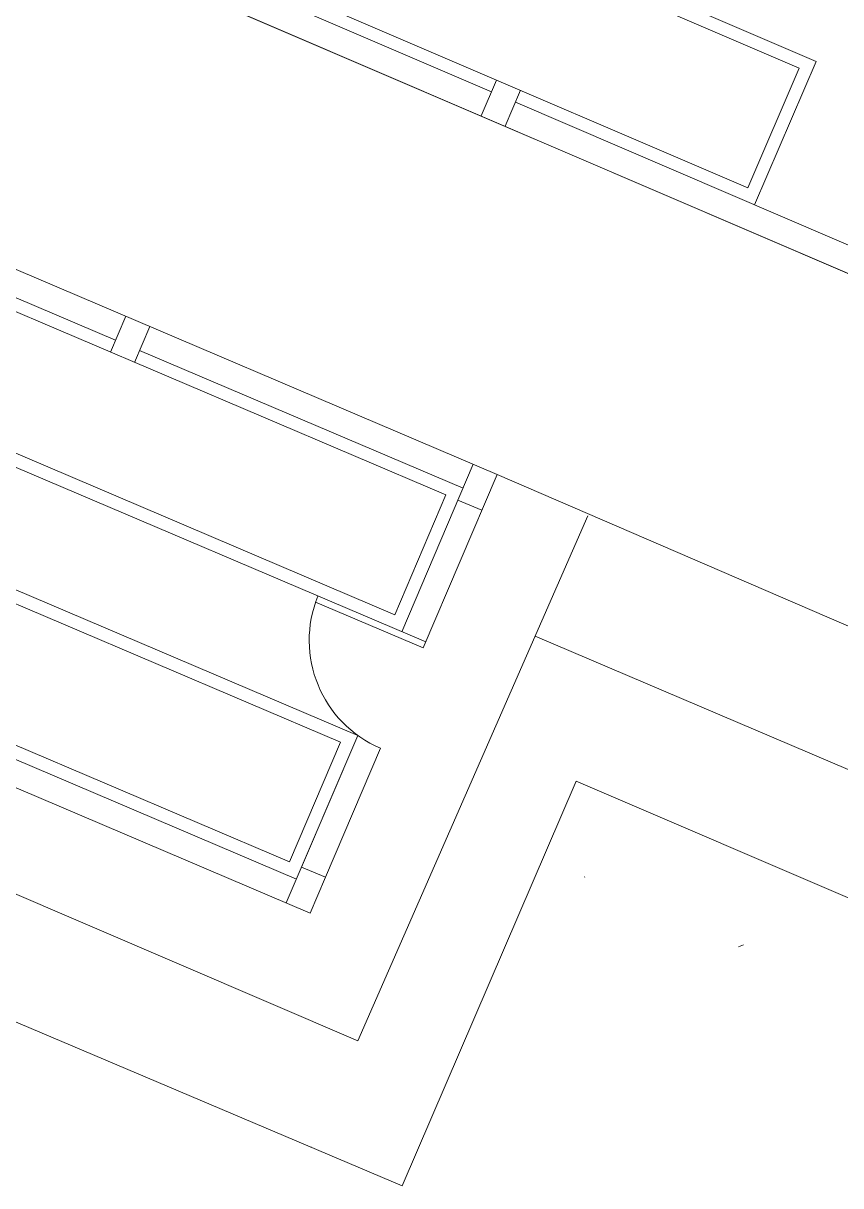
# Model space of a CAD drawing. Header units: metres. Extents: x -48 to 2360, y -1392 to 453.
# Drawn here: x 710.75 to 717.02, y -1011.41 to -1002.48 of the extents above; entities that cross this region are included whole.
import ezdxf

# ---------------------------------------------------------------- set-up
doc = ezdxf.new("R2010")
doc.units = ezdxf.units.M
doc.layers.add('JARDINERAS', color=93, linetype='Continuous', lineweight=5, transparency=0.4)
doc.layers.add('MUEBLES', color=223, linetype='Continuous', lineweight=5, transparency=0.3)
doc.layers.add('TODO', color=210, linetype='Continuous', lineweight=5)

msp = doc.modelspace()

# ---------------------------------------------------------------- linework, layer by layer
at = {"layer": 'JARDINERAS', "ltscale": 0.05, "transparency": 33554687}
for p, q in [((715.0819, -1006.261), (713.3141, -1010.2956)), ((717.6663, -1008.459), (714.6761, -1007.1873))]:
    msp.add_line(p, q, dxfattribs=at)
at = {"layer": 'JARDINERAS', "ltscale": 7, "transparency": 33554687}
msp.add_line((707.1396, -1007.6443), (713.3141, -1010.2956), dxfattribs=at)
at = {"layer": 'MUEBLES', "transparency": 33554687}
msp.add_line((713.8368, -1007.2307), (708.5006, -1004.9579), dxfattribs=at)
for points in [[(710.8494, -1001.5051), (711.3229, -1000.4025), (716.8361, -1002.7698), (716.3626, -1003.8725)], [(719.0273, -1005.0167), (714.5249, -1003.0834)], [(708.1616, -1005.754), (713.3137, -1007.9484)]]:
    msp.add_lwpolyline(points, dxfattribs=at)
for points in [[(710.9807, -1001.4527), (711.3753, -1000.5338), (716.7047, -1002.8223), (716.3102, -1003.7411)], [(709.0237, -1003.9851), (713.9918, -1006.1011), (713.6, -1007.0211), (708.6318, -1004.9051)], [(708.2144, -1005.8852), (713.1825, -1008.0012), (712.7907, -1008.9212), (707.8225, -1006.8052)]]:
    msp.add_lwpolyline(points, close=True, dxfattribs=at)
at = {"layer": 'TODO', "transparency": 33554687}
for p, q in [((709.8516, -1001.2943), (725.7365, -1008.1153)), ((708.8652, -1003.5915), (714.3854, -1005.9426)), ((714.2014, -1005.8643), (713.6528, -1007.1523)), ((714.3854, -1005.9426), (713.8172, -1007.2767)), ((712.9491, -1009.3148), (707.429, -1006.9637)), ((713.8172, -1007.2767), (712.9892, -1006.924)), ((712.9576, -1011.1092), (712.956, -1011.1129))]:
    msp.add_line(p, q, dxfattribs=at)
at = {"layer": 'TODO', "ltscale": 7, "transparency": 33554687}
for p, q in [((712.8827, -1008.9604), (713.3137, -1007.9484)), ((713.0667, -1009.0388), (713.4889, -1008.0474)), ((714.9906, -1008.2996), (713.6554, -1011.4091)), ((717.2878, -1009.286), (714.9906, -1008.2996)), ((713.6554, -1011.4091), (706.7621, -1008.4893))]:
    msp.add_line(p, q, dxfattribs=at)
at = {"layer": 'TODO', "ltscale": 0.05, "transparency": 33554687}
for p, q in [((715.0549, -1009.037), (715.0578, -1009.0359)), ((716.2392, -1009.5737), (716.276, -1009.559))]:
    msp.add_line(p, q, dxfattribs=at)
at = {"layer": 'TODO', "ltscale": 7, "transparency": 33554687}
msp.add_lwpolyline([(728.7835, -995.2281), (729.1585, -994.3485), (715.3754, -988.4302), (709.8516, -1001.2943), (725.7365, -1008.1153), (730.8861, -996.1227)], dxfattribs=at)
at = {"layer": 'TODO', "transparency": 33554687}
for points in [[(714.3411, -1003.0045), (710.1143, -1001.1895)], [(714.2622, -1003.1882), (714.3805, -1002.9126)], [(714.5643, -1002.9915), (714.446, -1003.2671)], [(708.9708, -1003.8539), (711.4549, -1004.9119)], [(711.4157, -1005.0039), (711.5333, -1004.7279)], [(711.7173, -1004.8063), (711.5997, -1005.0823)], [(711.6389, -1004.9903), (714.123, -1006.0483)], [(718.0604, -1007.5325), (714.3854, -1005.9426)], [(714.2678, -1006.2186), (714.0838, -1006.1403)], [(712.7651, -1009.2364), (713.3137, -1007.9484)], [(712.8435, -1009.0524), (710.3594, -1007.9944)], [(712.8827, -1008.9604), (713.0667, -1009.0388), (712.9491, -1009.3148)]]:
    msp.add_lwpolyline(points, dxfattribs=at)
msp.add_arc((713.8416, -1007.2194), 0.9, 157.70828, 246.93036, dxfattribs=at)

doc.saveas('drawing.dxf')
